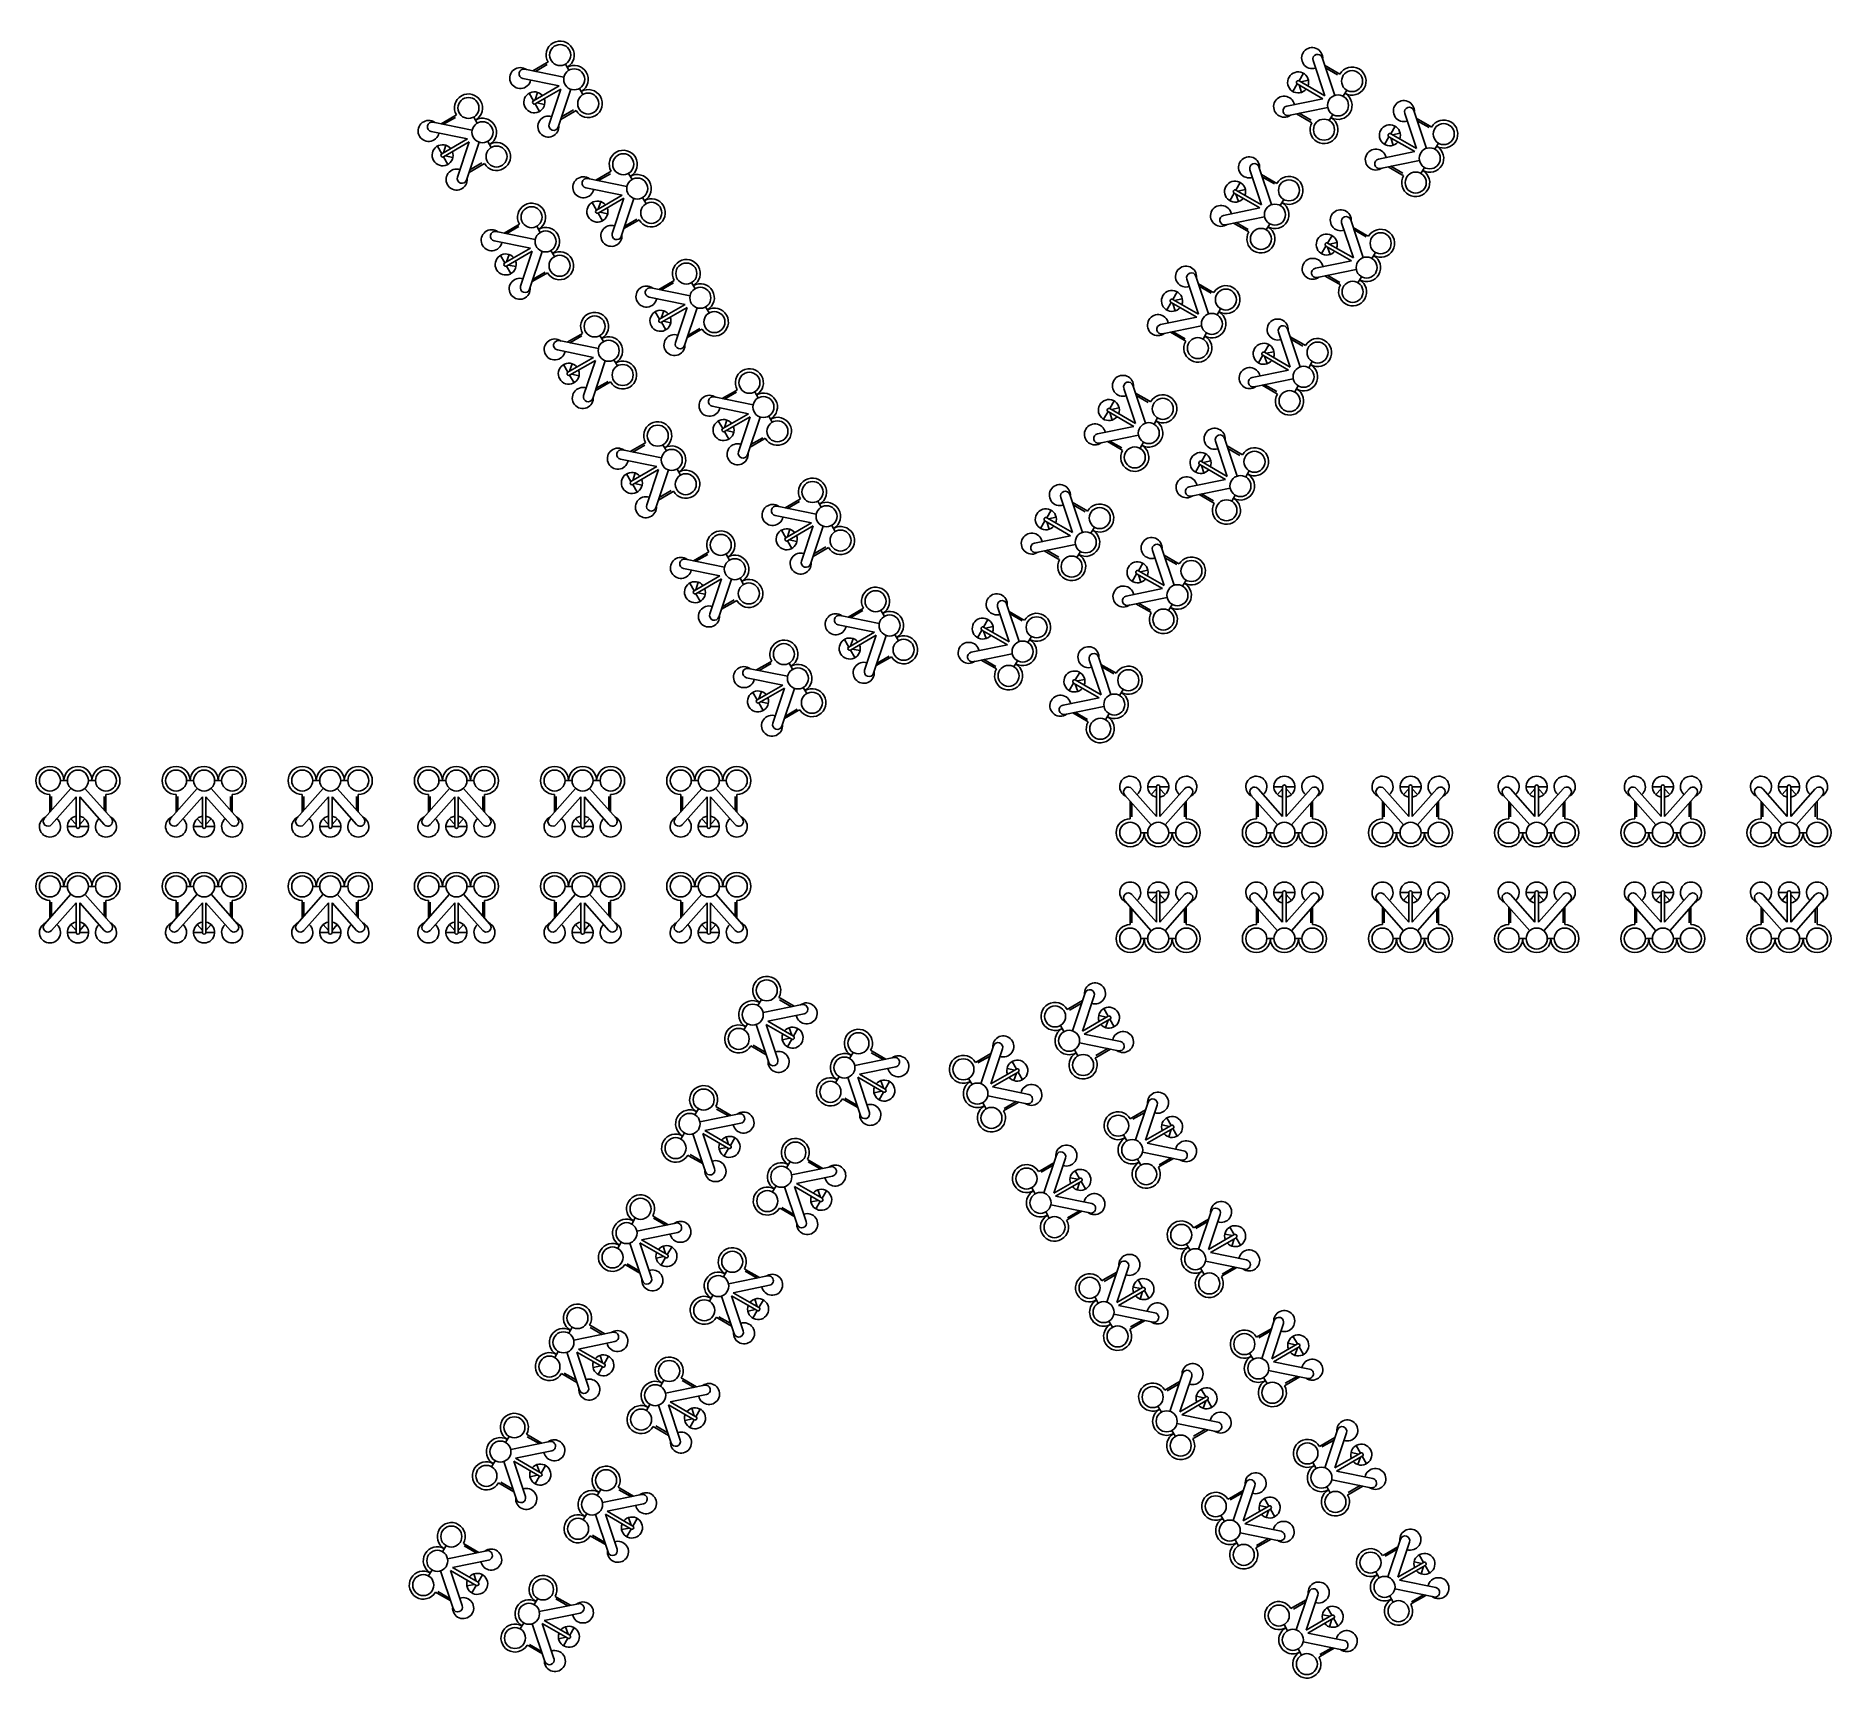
# Model space of a CAD drawing. Header units: inches. Extents: x 2 to 514, y -201 to 268.
import ezdxf

# ---------------------------------------------------------------- set-up
doc = ezdxf.new("R2010")
doc.units = ezdxf.units.IN
doc.header["$MEASUREMENT"] = 0

# ---------------------------------------------------------------- blocks, each defined once
blk = doc.blocks.new('*U30')
for p, q in [((-9.54, -4.7), (-1.99, 3.82)), ((-8, 1.55), (-8, -2.96)), ((-7.5, 1.55), (-7.5, -2.4)), ((-7.5, -6.5), (-0.5, 1.4)), ((-0.5, 1.4), (-0.5, -7.07)), ((0.5, 1.4), (0.5, -7.07)), ((0.5, 1.4), (7.5, -6.5)), ((1.99, 3.82), (9.54, -4.7)), ((7.5, -2.4), (7.5, 1.55)), ((8, -2.96), (8, 1.55)), ((-1.99, -4.82), (-0.5, -6.5)), ((0.5, -6.5), (1.99, -4.82)), ((-3, -7.07), (-0.5, -7.07)), ((0.5, -7.07), (3, -7.07))]:
    blk.add_line(p, q)
for points in [[(-5, 6.07), (-3, 6.07)], [(3, 6.07), (5, 6.07)], [(-8, 1.55), (-8, 2.07)], [(8, 2.07), (8, 1.55)]]:
    blk.add_lwpolyline(points)
for centre in [(-8, 6.07), (0, 6.07), (8, 6.07)]:
    blk.add_circle(centre, 3)
for centre, radius, start, end in [((-8, 6.07), 4, 0, 270), ((0, 6.07), 4, 0, 180), ((8, 6.07), 4, 270, 180), ((-8, -7.07), 3, 113.6037, 48.4693), ((-8.52, -5.6), 1.36, 138.4693, 318.4693), ((0, -7.07), 3, 99.5941, 80.4059), ((8, -7.07), 3, 131.5307, 66.3963), ((8.52, -5.6), 1.36, 221.5307, 41.5307), ((0, -7.07), 0.5, 180, 0)]:
    blk.add_arc(centre, radius, start, end)
blk = doc.blocks.new('*U28')
at = {"color": 0, "linetype": 'ByBlock', "lineweight": -2, "transparency": 16777216}
for p in [(0, 30.21), (36, 30.21), (72, 30.21), (108, 30.21), (144, 30.21), (180, 30.21), (0, 0), (36, 0), (72, 0), (108, 0), (144, 0), (180, 0)]:
    blk.add_blockref('*U30', p, dxfattribs=at)
blk = doc.blocks.new('*U32')
for p, q in [((-9.54, -4.7), (-1.99, 3.82)), ((-8, 1.55), (-8, -2.96)), ((-7.5, 1.55), (-7.5, -2.4)), ((-7.5, -6.5), (-0.5, 1.4)), ((-0.5, 1.4), (-0.5, -7.07)), ((0.5, 1.4), (0.5, -7.07)), ((0.5, 1.4), (7.5, -6.5)), ((1.99, 3.82), (9.54, -4.7)), ((7.5, -2.4), (7.5, 1.55)), ((8, -2.96), (8, 1.55)), ((-1.99, -4.82), (-0.5, -6.5)), ((0.5, -6.5), (1.99, -4.82)), ((-3, -7.07), (-0.5, -7.07)), ((0.5, -7.07), (3, -7.07))]:
    blk.add_line(p, q)
for points in [[(-5, 6.07), (-3, 6.07)], [(3, 6.07), (5, 6.07)], [(-8, 1.55), (-8, 2.07)], [(8, 2.07), (8, 1.55)]]:
    blk.add_lwpolyline(points)
for centre in [(-8, 6.07), (0, 6.07), (8, 6.07)]:
    blk.add_circle(centre, 3)
for centre, radius, start, end in [((-8, 6.07), 4, 0, 270), ((0, 6.07), 4, 0, 180), ((8, 6.07), 4, 270, 180), ((-8, -7.07), 3, 113.6037, 48.4693), ((-8.52, -5.6), 1.36, 138.4693, 318.4693), ((0, -7.07), 3, 99.5941, 80.4059), ((8, -7.07), 3, 131.5307, 66.3963), ((8.52, -5.6), 1.36, 221.5307, 41.5307), ((0, -7.07), 0.5, 180, 0)]:
    blk.add_arc(centre, radius, start, end)
blk = doc.blocks.new('*U31')
at = {"color": 0, "linetype": 'ByBlock', "lineweight": -2, "transparency": 16777216}
for p in [(0, 30.21), (36, 30.21), (72, 30.21), (108, 30.21), (144, 30.21), (180, 30.21), (0, 0), (36, 0), (72, 0), (108, 0), (144, 0), (180, 0)]:
    blk.add_blockref('*U32', p, dxfattribs=at)
blk = doc.blocks.new('*U34')
for p, q in [((-9.54, -4.7), (-1.99, 3.82)), ((-8, 1.55), (-8, -2.96)), ((-7.5, 1.55), (-7.5, -2.4)), ((-7.5, -6.5), (-0.5, 1.4)), ((-0.5, 1.4), (-0.5, -7.07)), ((0.5, 1.4), (0.5, -7.07)), ((0.5, 1.4), (7.5, -6.5)), ((1.99, 3.82), (9.54, -4.7)), ((7.5, -2.4), (7.5, 1.55)), ((8, -2.96), (8, 1.55)), ((-1.99, -4.82), (-0.5, -6.5)), ((0.5, -6.5), (1.99, -4.82)), ((-3, -7.07), (-0.5, -7.07)), ((0.5, -7.07), (3, -7.07))]:
    blk.add_line(p, q)
for points in [[(-5, 6.07), (-3, 6.07)], [(3, 6.07), (5, 6.07)], [(-8, 1.55), (-8, 2.07)], [(8, 2.07), (8, 1.55)]]:
    blk.add_lwpolyline(points)
for centre in [(-8, 6.07), (0, 6.07), (8, 6.07)]:
    blk.add_circle(centre, 3)
for centre, radius, start, end in [((-8, 6.07), 4, 0, 270), ((0, 6.07), 4, 0, 180), ((8, 6.07), 4, 270, 180), ((-8, -7.07), 3, 113.6037, 48.4693), ((-8.52, -5.6), 1.36, 138.4693, 318.4693), ((0, -7.07), 3, 99.5941, 80.4059), ((8, -7.07), 3, 131.5307, 66.3963), ((8.52, -5.6), 1.36, 221.5307, 41.5307), ((0, -7.07), 0.5, 180, 0)]:
    blk.add_arc(centre, radius, start, end)
blk = doc.blocks.new('*U33')
at = {"color": 0, "linetype": 'ByBlock', "lineweight": -2, "transparency": 16777216}
for p in [(0, 30.21), (36, 30.21), (72, 30.21), (108, 30.21), (144, 30.21), (180, 30.21), (0, 0), (36, 0), (72, 0), (108, 0), (144, 0), (180, 0)]:
    blk.add_blockref('*U34', p, dxfattribs=at)
blk = doc.blocks.new('*U36')
for p, q in [((-9.54, -4.7), (-1.99, 3.82)), ((-8, 1.55), (-8, -2.96)), ((-7.5, 1.55), (-7.5, -2.4)), ((-7.5, -6.5), (-0.5, 1.4)), ((-0.5, 1.4), (-0.5, -7.07)), ((0.5, 1.4), (0.5, -7.07)), ((0.5, 1.4), (7.5, -6.5)), ((1.99, 3.82), (9.54, -4.7)), ((7.5, -2.4), (7.5, 1.55)), ((8, -2.96), (8, 1.55)), ((-1.99, -4.82), (-0.5, -6.5)), ((0.5, -6.5), (1.99, -4.82)), ((-3, -7.07), (-0.5, -7.07)), ((0.5, -7.07), (3, -7.07))]:
    blk.add_line(p, q)
for points in [[(-5, 6.07), (-3, 6.07)], [(3, 6.07), (5, 6.07)], [(-8, 1.55), (-8, 2.07)], [(8, 2.07), (8, 1.55)]]:
    blk.add_lwpolyline(points)
for centre in [(-8, 6.07), (0, 6.07), (8, 6.07)]:
    blk.add_circle(centre, 3)
for centre, radius, start, end in [((-8, 6.07), 4, 0, 270), ((0, 6.07), 4, 0, 180), ((8, 6.07), 4, 270, 180), ((-8, -7.07), 3, 113.6037, 48.4693), ((-8.52, -5.6), 1.36, 138.4693, 318.4693), ((0, -7.07), 3, 99.5941, 80.4059), ((8, -7.07), 3, 131.5307, 66.3963), ((8.52, -5.6), 1.36, 221.5307, 41.5307), ((0, -7.07), 0.5, 180, 0)]:
    blk.add_arc(centre, radius, start, end)
blk = doc.blocks.new('*U35')
at = {"color": 0, "linetype": 'ByBlock', "lineweight": -2, "transparency": 16777216}
for p in [(0, 30.21), (36, 30.21), (72, 30.21), (108, 30.21), (144, 30.21), (180, 30.21), (0, 0), (36, 0), (72, 0), (108, 0), (144, 0), (180, 0)]:
    blk.add_blockref('*U36', p, dxfattribs=at)
blk = doc.blocks.new('*U38')
for p, q in [((-9.54, -4.7), (-1.99, 3.82)), ((-8, 1.55), (-8, -2.96)), ((-7.5, 1.55), (-7.5, -2.4)), ((-7.5, -6.5), (-0.5, 1.4)), ((-0.5, 1.4), (-0.5, -7.07)), ((0.5, 1.4), (0.5, -7.07)), ((0.5, 1.4), (7.5, -6.5)), ((1.99, 3.82), (9.54, -4.7)), ((7.5, -2.4), (7.5, 1.55)), ((8, -2.96), (8, 1.55)), ((-1.99, -4.82), (-0.5, -6.5)), ((0.5, -6.5), (1.99, -4.82)), ((-3, -7.07), (-0.5, -7.07)), ((0.5, -7.07), (3, -7.07))]:
    blk.add_line(p, q)
for points in [[(-5, 6.07), (-3, 6.07)], [(3, 6.07), (5, 6.07)], [(-8, 1.55), (-8, 2.07)], [(8, 2.07), (8, 1.55)]]:
    blk.add_lwpolyline(points)
for centre in [(-8, 6.07), (0, 6.07), (8, 6.07)]:
    blk.add_circle(centre, 3)
for centre, radius, start, end in [((-8, 6.07), 4, 0, 270), ((0, 6.07), 4, 0, 180), ((8, 6.07), 4, 270, 180), ((-8, -7.07), 3, 113.6037, 48.4693), ((-8.52, -5.6), 1.36, 138.4693, 318.4693), ((0, -7.07), 3, 99.5941, 80.4059), ((8, -7.07), 3, 131.5307, 66.3963), ((8.52, -5.6), 1.36, 221.5307, 41.5307), ((0, -7.07), 0.5, 180, 0)]:
    blk.add_arc(centre, radius, start, end)
blk = doc.blocks.new('*U37')
at = {"color": 0, "linetype": 'ByBlock', "lineweight": -2, "transparency": 16777216}
for p in [(0, 30.21), (36, 30.21), (72, 30.21), (108, 30.21), (144, 30.21), (180, 30.21), (0, 0), (36, 0), (72, 0), (108, 0), (144, 0), (180, 0)]:
    blk.add_blockref('*U38', p, dxfattribs=at)
blk = doc.blocks.new('ejercicio3')
for p, q in [((300.84, -7.41), (296.93, -9.66)), ((300.61, -8.12), (297.18, -10.1)), ((297.97, -16), (301.58, -5.21)), ((300.82, -16.08), (304.16, -6.07)), ((308.15, -11.85), (306.9, -9.68)), ((300.82, -16.08), (308.15, -11.85)), ((301.32, -16.95), (308.65, -12.71)), ((307.66, -12.13), (305.46, -11.68)), ((307.45, -15.13), (308.16, -13)), ((309.9, -14.88), (308.65, -12.71)), ((271.81, -31.11), (275.42, -20.31)), ((311.12, -21.73), (299.96, -19.45)), ((311.66, -19.06), (301.32, -16.95)), ((274.68, -22.51), (270.77, -24.77)), ((274.45, -23.22), (271.02, -25.2)), ((274.66, -31.19), (278, -21.17)), ((281.99, -26.95), (280.74, -24.79)), ((304.68, -23.09), (308.11, -21.11)), ((304.93, -23.52), (308.84, -21.26)), ((274.66, -31.19), (281.99, -26.95)), ((275.16, -32.05), (282.49, -27.82)), ((281.5, -27.23), (279.3, -26.78)), ((281.29, -30.23), (282, -28.1)), ((283.74, -29.98), (282.49, -27.82)), ((284.96, -36.83), (273.8, -34.55)), ((285.5, -34.16), (275.16, -32.05)), ((278.52, -38.19), (281.95, -36.21)), ((278.77, -38.62), (282.68, -36.36)), ((318.84, -38.58), (314.93, -40.84)), ((318.61, -39.3), (315.18, -41.27)), ((315.97, -47.18), (319.58, -36.38)), ((318.82, -47.26), (322.16, -37.24)), ((326.15, -43.02), (324.9, -40.86)), ((318.82, -47.26), (326.15, -43.02)), ((319.32, -48.12), (326.65, -43.89)), ((325.66, -43.31), (323.46, -42.86)), ((325.45, -46.3), (326.16, -44.17)), ((327.9, -46.06), (326.65, -43.89)), ((329.12, -52.9), (317.96, -50.63)), ((329.66, -50.24), (319.32, -48.12)), ((292.68, -53.69), (288.77, -55.94)), ((292.45, -54.4), (289.02, -56.38)), ((289.81, -62.28), (293.42, -51.49)), ((292.66, -62.36), (296, -52.35)), ((299.99, -58.13), (298.74, -55.96)), ((322.68, -54.26), (326.11, -52.29)), ((322.93, -54.7), (326.84, -52.44)), ((292.66, -62.36), (299.99, -58.13)), ((293.16, -63.23), (300.49, -58.99)), ((299.5, -58.41), (297.3, -57.96)), ((299.29, -61.41), (300, -59.28)), ((301.74, -61.16), (300.49, -58.99)), ((302.96, -68.01), (291.8, -65.73)), ((303.5, -65.34), (293.16, -63.23)), ((296.52, -69.37), (299.95, -67.39)), ((296.77, -69.8), (300.68, -67.54)), ((336.84, -69.76), (332.93, -72.02)), ((336.61, -70.47), (333.18, -72.45)), ((333.97, -78.36), (337.58, -67.56)), ((336.82, -78.44), (340.16, -68.42)), ((336.82, -78.44), (344.15, -74.2)), ((337.32, -79.3), (344.65, -75.07)), ((343.66, -74.48), (341.46, -74.03)), ((344.15, -74.2), (342.9, -72.04)), ((343.45, -77.48), (344.16, -75.35)), ((345.9, -77.23), (344.65, -75.07)), ((347.12, -84.08), (335.96, -81.8)), ((347.66, -81.41), (337.32, -79.3)), ((310.68, -84.86), (306.77, -87.12)), ((310.45, -85.58), (307.02, -87.55)), ((307.81, -93.46), (311.42, -82.66)), ((310.66, -93.54), (314, -83.52)), ((340.68, -85.44), (344.11, -83.46)), ((340.93, -85.87), (344.84, -83.62)), ((310.66, -93.54), (317.99, -89.3)), ((311.16, -94.4), (318.49, -90.17)), ((317.5, -89.59), (315.3, -89.14)), ((317.99, -89.3), (316.74, -87.14)), ((317.29, -92.58), (318, -90.45)), ((319.74, -92.34), (318.49, -90.17)), ((320.96, -99.18), (309.8, -96.91)), ((321.5, -96.52), (311.16, -94.4)), ((314.52, -100.54), (317.95, -98.57)), ((314.77, -100.98), (318.68, -98.72)), ((354.84, -100.94), (350.93, -103.19)), ((354.61, -101.65), (351.18, -103.63)), ((351.97, -109.53), (355.58, -98.74)), ((354.82, -109.61), (358.16, -99.6)), ((354.82, -109.61), (362.15, -105.38)), ((355.32, -110.48), (362.65, -106.24)), ((361.66, -105.66), (359.46, -105.21)), ((362.15, -105.38), (360.9, -103.21)), ((361.45, -108.66), (362.16, -106.53)), ((363.9, -108.41), (362.65, -106.24)), ((365.66, -112.59), (355.32, -110.48)), ((328.68, -116.04), (324.77, -118.3)), ((328.45, -116.75), (325.02, -118.73)), ((325.81, -124.64), (329.42, -113.84)), ((328.66, -124.72), (332, -114.7)), ((365.12, -115.26), (353.96, -112.98)), ((358.68, -116.62), (362.11, -114.64)), ((358.93, -117.05), (362.84, -114.79)), ((328.66, -124.72), (335.99, -120.48)), ((329.16, -125.58), (336.49, -121.35)), ((335.5, -120.76), (333.3, -120.32)), ((335.99, -120.48), (334.74, -118.32)), ((335.29, -123.76), (336, -121.63)), ((337.74, -123.51), (336.49, -121.35)), ((339.5, -127.69), (329.16, -125.58)), ((338.96, -130.36), (327.8, -128.08)), ((332.52, -131.72), (335.95, -129.74)), ((332.77, -132.15), (336.68, -129.9)), ((372.84, -132.11), (368.93, -134.37)), ((372.61, -132.83), (369.18, -134.8)), ((369.97, -140.71), (373.58, -129.91)), ((372.82, -140.79), (376.16, -130.78)), ((372.82, -140.79), (380.15, -136.56)), ((373.32, -141.66), (380.65, -137.42)), ((379.66, -136.84), (377.46, -136.39)), ((380.15, -136.56), (378.9, -134.39)), ((379.45, -139.83), (380.16, -137.7)), ((381.9, -139.59), (380.65, -137.42)), ((383.66, -143.77), (373.32, -141.66)), ((346.68, -147.22), (342.77, -149.47)), ((346.45, -147.93), (343.02, -149.91)), ((343.81, -155.82), (347.42, -145.02)), ((346.66, -155.89), (350, -145.88)), ((383.12, -146.43), (371.96, -144.16)), ((376.68, -147.79), (380.11, -145.82)), ((376.93, -148.23), (380.84, -145.97)), ((346.66, -155.89), (353.99, -151.66)), ((347.16, -156.76), (354.49, -152.52)), ((353.5, -151.94), (351.3, -151.49)), ((353.99, -151.66), (352.74, -149.49)), ((353.29, -154.94), (354, -152.81)), ((355.74, -154.69), (354.49, -152.52)), ((357.5, -158.87), (347.16, -156.76)), ((356.96, -161.54), (345.8, -159.26)), ((350.52, -162.9), (353.95, -160.92)), ((350.77, -163.33), (354.68, -161.07)), ((390.84, -163.29), (386.93, -165.55)), ((387.97, -171.89), (391.58, -161.09)), ((390.82, -171.97), (394.16, -161.95)), ((390.61, -164), (387.18, -165.98)), ((390.82, -171.97), (398.15, -167.73)), ((391.32, -172.83), (398.65, -168.6)), ((397.66, -168.01), (395.46, -167.57)), ((398.15, -167.73), (396.9, -165.57)), ((397.45, -171.01), (398.16, -168.88)), ((399.9, -170.76), (398.65, -168.6)), ((401.66, -174.94), (391.32, -172.83)), ((364.68, -178.39), (360.77, -180.65)), ((364.45, -179.11), (361.02, -181.08)), ((361.81, -186.99), (365.42, -176.19)), ((364.66, -187.07), (368, -177.06)), ((401.12, -177.61), (389.96, -175.33)), ((394.68, -178.97), (398.11, -177)), ((394.93, -179.4), (398.84, -177.15)), ((364.66, -187.07), (371.99, -182.84)), ((365.16, -187.94), (372.49, -183.7)), ((371.5, -183.12), (369.3, -182.67)), ((371.99, -182.84), (370.74, -180.67)), ((371.29, -186.11), (372, -183.98)), ((373.74, -185.87), (372.49, -183.7)), ((375.5, -190.05), (365.16, -187.94)), ((374.96, -192.71), (363.8, -190.44)), ((368.52, -194.07), (371.95, -192.1)), ((368.77, -194.51), (372.68, -192.25))]:
    blk.add_line(p, q)
for points in [[(296.49, -9.92), (296.93, -9.66)], [(295.52, -16.25), (294.52, -14.52)], [(270.33, -25.02), (270.77, -24.77)], [(299.52, -23.18), (298.52, -21.45)], [(304.93, -23.52), (304.49, -23.78)], [(269.36, -31.35), (268.36, -29.62)], [(273.36, -38.28), (272.36, -36.55)], [(278.77, -38.62), (278.33, -38.88)], [(314.49, -41.1), (314.93, -40.84)], [(313.52, -47.43), (312.52, -45.7)], [(288.33, -56.2), (288.77, -55.94)], [(317.52, -54.36), (316.52, -52.62)], [(322.93, -54.7), (322.49, -54.95)], [(287.36, -62.53), (286.36, -60.8)], [(291.36, -69.46), (290.36, -67.73)], [(296.77, -69.8), (296.33, -70.06)], [(332.49, -72.28), (332.93, -72.02)], [(331.52, -78.61), (330.52, -76.87)], [(335.52, -85.53), (334.52, -83.8)], [(340.93, -85.87), (340.49, -86.13)], [(305.36, -93.71), (304.36, -91.98)], [(306.33, -87.38), (306.77, -87.12)], [(309.36, -100.64), (308.36, -98.9)], [(314.77, -100.98), (314.33, -101.24)], [(350.49, -103.45), (350.93, -103.19)], [(349.52, -109.78), (348.52, -108.05)], [(353.52, -116.71), (352.52, -114.98)], [(358.93, -117.05), (358.49, -117.31)], [(324.33, -118.56), (324.77, -118.3)], [(323.36, -124.89), (322.36, -123.15)], [(327.36, -131.81), (326.36, -130.08)], [(332.77, -132.15), (332.33, -132.41)], [(368.49, -134.63), (368.93, -134.37)], [(367.52, -140.96), (366.52, -139.23)], [(371.52, -147.89), (370.52, -146.16)], [(376.93, -148.23), (376.49, -148.49)], [(342.33, -149.73), (342.77, -149.47)], [(341.36, -156.06), (340.36, -154.33)], [(345.36, -162.99), (344.36, -161.26)], [(350.77, -163.33), (350.33, -163.59)], [(386.49, -165.81), (386.93, -165.55)], [(385.52, -172.14), (384.52, -170.4)], [(389.52, -179.06), (388.52, -177.33)], [(360.33, -180.91), (360.77, -180.65)], [(394.93, -179.4), (394.49, -179.66)], [(359.36, -187.24), (358.36, -185.51)], [(363.36, -194.17), (362.36, -192.44)], [(368.77, -194.51), (368.33, -194.77)]]:
    blk.add_lwpolyline(points)
for centre in [(293.02, -11.92), (297.02, -18.85), (266.86, -27.02), (301.02, -25.78), (270.86, -33.95), (274.86, -40.88), (311.02, -43.1), (315.02, -50.03), (284.86, -58.2), (319.02, -56.95), (288.86, -65.13), (292.86, -72.06), (329.02, -74.28), (333.02, -81.2), (302.86, -89.38), (337.02, -88.13), (306.86, -96.31), (310.86, -103.24), (347.02, -105.45), (351.02, -112.38), (320.86, -120.56), (355.02, -119.31), (324.86, -127.48), (328.86, -134.41), (365.02, -136.63), (369.02, -143.56), (373.02, -150.49), (338.86, -151.73), (342.86, -158.66), (346.86, -165.59), (383.02, -167.81), (387.02, -174.73), (391.02, -181.66), (356.86, -182.91), (360.86, -189.84), (364.86, -196.77)]:
    blk.add_circle(centre, 3)
for centre, radius, start, end in [((304.4, -5.35), 3, 251.5307, 186.3963), ((302.87, -5.64), 1.36, 341.5307, 161.5307), ((293.02, -11.92), 4, 30, 300), ((308.4, -12.28), 3, 219.5941, 200.4059), ((308.4, -12.28), 0.5, 300, 120), ((278.24, -20.46), 3, 251.5307, 186.3963), ((276.71, -20.74), 1.36, 341.5307, 161.5307), ((297.02, -18.85), 4, 120, 300), ((312.4, -19.21), 3, 233.6037, 168.4693), ((311.39, -20.39), 1.36, 258.4693, 78.4693), ((266.86, -27.02), 4, 30, 300), ((282.24, -27.38), 3, 219.5941, 200.4059), ((301.02, -25.78), 4, 120, 30), ((270.86, -33.95), 4, 120, 300), ((282.24, -27.38), 0.5, 300, 120), ((286.24, -34.31), 3, 233.6037, 168.4693), ((285.23, -35.49), 1.36, 258.4693, 78.4693), ((322.4, -36.53), 3, 251.5307, 186.3963), ((320.87, -36.81), 1.36, 341.5307, 161.5307), ((274.86, -40.88), 4, 120, 30), ((311.02, -43.1), 4, 30, 300), ((326.4, -43.46), 3, 219.5941, 200.4059), ((326.4, -43.46), 0.5, 300, 120), ((296.24, -51.63), 3, 251.5307, 186.3963), ((294.71, -51.92), 1.36, 341.5307, 161.5307), ((315.02, -50.03), 4, 120, 300), ((330.4, -50.39), 3, 233.6037, 168.4693), ((329.39, -51.57), 1.36, 258.4693, 78.4693), ((284.86, -58.2), 4, 30, 300), ((300.24, -58.56), 3, 219.5941, 200.4059), ((319.02, -56.95), 4, 120, 30), ((300.24, -58.56), 0.5, 300, 120), ((288.86, -65.13), 4, 120, 300), ((304.24, -65.49), 3, 233.6037, 168.4693), ((303.23, -66.67), 1.36, 258.4693, 78.4693), ((340.4, -67.71), 3, 251.5307, 186.3963), ((292.86, -72.06), 4, 120, 30), ((329.02, -74.28), 4, 30, 300), ((338.87, -67.99), 1.36, 341.5307, 161.5307), ((344.4, -74.63), 3, 219.5941, 200.4059), ((344.4, -74.63), 0.5, 300, 120), ((314.24, -82.81), 3, 251.5307, 186.3963), ((312.71, -83.09), 1.36, 341.5307, 161.5307), ((333.02, -81.2), 4, 120, 300), ((348.4, -81.56), 3, 233.6037, 168.4693), ((347.39, -82.75), 1.36, 258.4693, 78.4693), ((302.86, -89.38), 4, 30, 300), ((318.24, -89.74), 3, 219.5941, 200.4059), ((337.02, -88.13), 4, 120, 30), ((318.24, -89.74), 0.5, 300, 120), ((306.86, -96.31), 4, 120, 300), ((322.24, -96.67), 3, 233.6037, 168.4693), ((321.23, -97.85), 1.36, 258.4693, 78.4693), ((358.4, -98.88), 3, 251.5307, 186.3963), ((310.86, -103.24), 4, 120, 30), ((347.02, -105.45), 4, 30, 300), ((356.87, -99.17), 1.36, 341.5307, 161.5307), ((362.4, -105.81), 3, 219.5941, 200.4059), ((362.4, -105.81), 0.5, 300, 120), ((332.24, -113.99), 3, 251.5307, 186.3963), ((351.02, -112.38), 4, 120, 300), ((366.4, -112.74), 3, 233.6037, 168.4693), ((365.39, -113.92), 1.36, 258.4693, 78.4693), ((320.86, -120.56), 4, 30, 300), ((330.71, -114.27), 1.36, 341.5307, 161.5307), ((355.02, -119.31), 4, 120, 30), ((336.24, -120.91), 3, 219.5941, 200.4059), ((336.24, -120.91), 0.5, 300, 120), ((324.86, -127.48), 4, 120, 300), ((340.24, -127.84), 3, 233.6037, 168.4693), ((339.23, -129.03), 1.36, 258.4693, 78.4693), ((376.4, -130.06), 3, 251.5307, 186.3963), ((328.86, -134.41), 4, 120, 30), ((365.02, -136.63), 4, 30, 300), ((374.87, -130.34), 1.36, 341.5307, 161.5307), ((380.4, -136.99), 3, 219.5941, 200.4059), ((380.4, -136.99), 0.5, 300, 120), ((350.24, -145.16), 3, 251.5307, 186.3963), ((369.02, -143.56), 4, 120, 300), ((384.4, -143.92), 3, 233.6037, 168.4693), ((338.86, -151.73), 4, 30, 300), ((348.71, -145.45), 1.36, 341.5307, 161.5307), ((373.02, -150.49), 4, 120, 30), ((383.39, -145.1), 1.36, 258.4693, 78.4693), ((354.24, -152.09), 3, 219.5941, 200.4059), ((354.24, -152.09), 0.5, 300, 120), ((342.86, -158.66), 4, 120, 300), ((358.24, -159.02), 3, 233.6037, 168.4693), ((394.4, -161.24), 3, 251.5307, 186.3963), ((346.86, -165.59), 4, 120, 30), ((357.23, -160.2), 1.36, 258.4693, 78.4693), ((383.02, -167.81), 4, 30, 300), ((392.87, -161.52), 1.36, 341.5307, 161.5307), ((398.4, -168.17), 3, 219.5941, 200.4059), ((398.4, -168.17), 0.5, 300, 120), ((368.24, -176.34), 3, 251.5307, 186.3963), ((387.02, -174.73), 4, 120, 300), ((402.4, -175.09), 3, 233.6037, 168.4693), ((356.86, -182.91), 4, 30, 300), ((366.71, -176.62), 1.36, 341.5307, 161.5307), ((391.02, -181.66), 4, 120, 30), ((401.39, -176.28), 1.36, 258.4693, 78.4693), ((372.24, -183.27), 3, 219.5941, 200.4059), ((372.24, -183.27), 0.5, 300, 120), ((360.86, -189.84), 4, 120, 300), ((376.24, -190.2), 3, 233.6037, 168.4693), ((364.86, -196.77), 4, 120, 30), ((375.23, -191.38), 1.36, 258.4693, 78.4693)]:
    blk.add_arc(centre, radius, start, end)
for name, p, rotation in [('*U37', (124.38, 237.4), 299.9999999999999), ('*U35', (368.5, 251.13), 239.9999999999999), ('*U33', (502.45, 46.58), 180), ('*U31', (148.16, -185.43), 60.00000000000002)]:
    blk.add_blockref(name, p, dxfattribs=dict(rotation=rotation))
blk.add_blockref('*U28', (14.2, 19.12))

msp = doc.modelspace()

# ---------------------------------------------------------------- block references
msp.add_blockref('ejercicio3', (0, 0))

doc.saveas('drawing.dxf')
